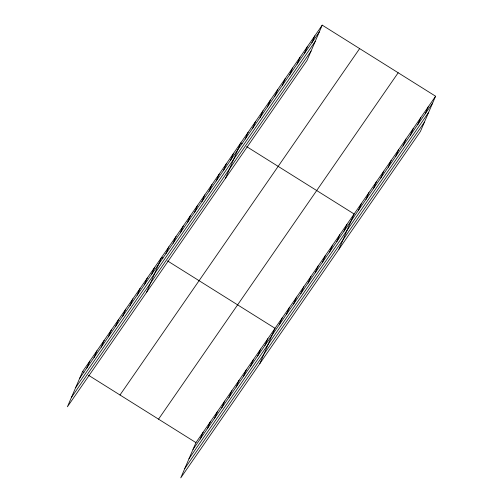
<?xml version="1.0" encoding="UTF-8"?>
<svg xmlns="http://www.w3.org/2000/svg" width="503" height="503" viewBox="0 0 503 503"><rect width="100%" height="100%" fill="white"/><g stroke="black" fill="none" stroke-linecap="round" stroke-linejoin="round"><path stroke-width="0.75" d="M322.228 25.15L82.586 371.541L67.408 406.782L307.05 60.391L322.228 25.15L435.592 96.218L420.414 131.459L180.772 477.85L195.95 442.609L435.592 96.218M86.83 367.989L89.773 361.148M94.017 357.595L96.96 350.754M101.204 347.202L104.152 340.368M108.397 336.815L111.339 329.974M115.583 326.422L118.532 319.581M122.776 316.029L125.719 309.188M129.963 305.635L132.911 298.801M137.156 295.248L140.098 288.408M144.342 284.855L147.291 278.014M151.529 274.462L154.478 267.621M146.492 292.476L161.664 257.234L162.978 258.058M165.908 253.682L168.857 246.841M173.101 243.289L176.044 236.448M180.288 232.895L183.237 226.054M187.481 222.502L190.423 215.668M194.667 212.115L197.616 205.274M201.86 201.722L204.803 194.881M209.047 191.329L211.989 184.488M216.233 180.935L219.182 174.101M223.426 170.548L226.369 163.708M230.613 160.155L233.562 153.314M225.57 178.163L240.748 142.921L242.062 143.745M245.213 139.054L248.155 132.214M252.619 128.347L255.562 121.512M260.026 117.639L262.975 110.805M267.433 106.938L270.381 100.097M274.839 96.23L277.788 89.389M282.246 85.523L285.195 78.682M289.653 74.815L292.601 67.974M297.066 64.107L300.008 57.273M304.472 53.4L307.415 46.565M311.879 42.698L314.821 35.858M200.194 439.056L203.137 432.215M207.381 428.663L210.329 421.828M214.574 418.276L217.516 411.435M221.76 407.883L224.703 401.042M228.947 397.489L231.896 390.649M236.14 387.096L239.082 380.262M243.326 376.709L246.275 369.868M250.519 366.316L253.462 359.475M257.706 355.923L260.655 349.082M264.899 345.53L267.841 338.695M259.856 363.543L275.028 328.302L167.574 260.938M279.272 324.749L282.221 317.909M286.465 314.356L289.407 307.515M293.651 303.963L296.6 297.122M300.844 293.57L303.787 286.735M308.031 283.183L310.98 276.342M315.224 272.789L318.166 265.949M322.41 262.396L325.359 255.555M329.603 252.003L332.546 245.168M336.79 241.616L339.732 234.775M343.977 231.223L346.925 224.382M338.934 249.23L354.112 213.989L246.659 146.625M358.576 210.122L361.519 203.287M365.983 199.414L368.925 192.58M373.389 188.713L376.338 181.872M380.796 178.005L383.745 171.165M388.203 167.298L391.152 160.457M395.61 156.59L398.558 149.749M403.022 145.883L405.965 139.042M410.429 135.175L413.372 128.34M417.836 124.467L420.778 117.633M425.242 113.766L428.185 106.925M79.637 378.382L319.286 31.991M75.601 387.75L315.249 41.359M71.445 397.408L311.087 51.017M119.991 394.993L359.639 48.602M158.539 419.156L398.181 72.765M193.001 449.449L432.649 103.058M188.965 458.818L428.613 112.427M184.808 468.475L424.45 122.084M82.586 371.541L83.894 372.365M88.49 375.244L195.95 442.609"/></g></svg>
